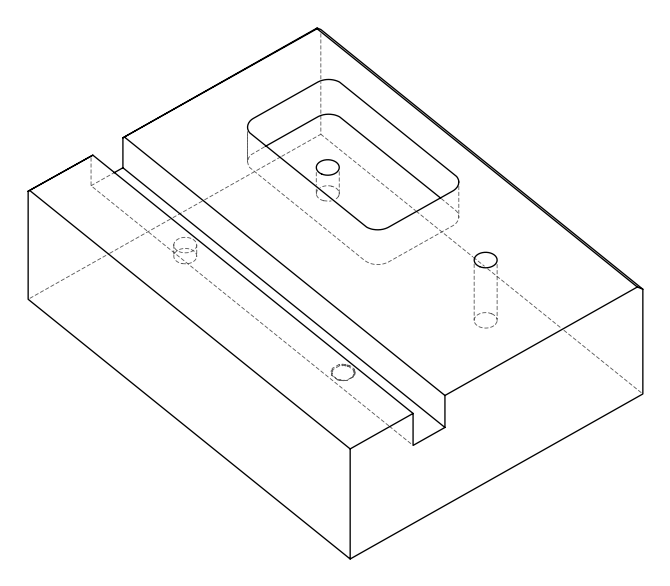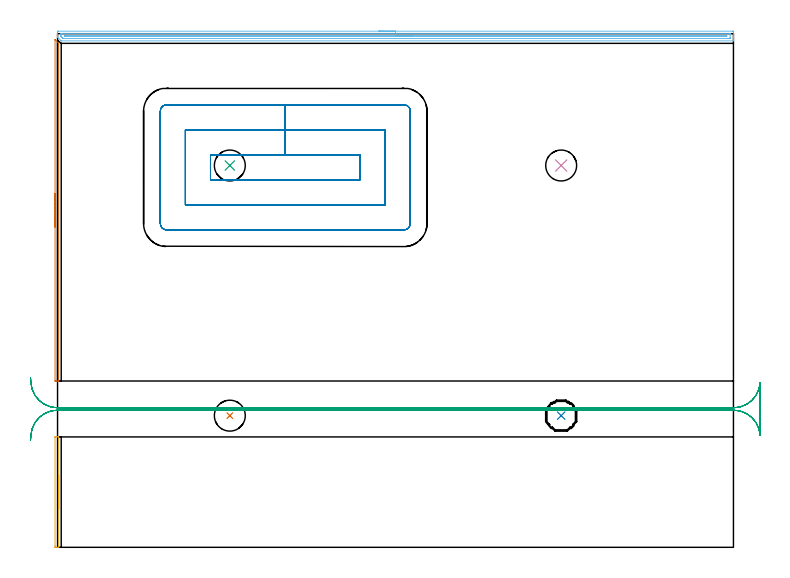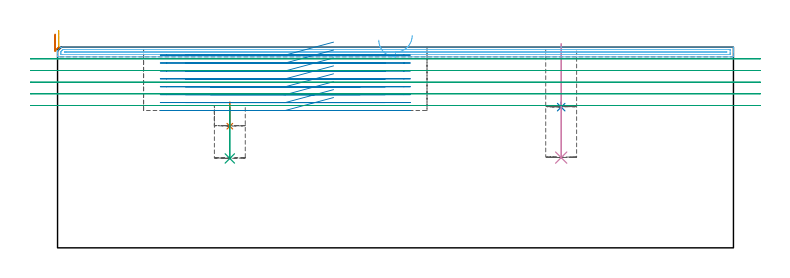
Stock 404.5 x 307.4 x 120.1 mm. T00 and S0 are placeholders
(PLAN: 9 operations, 3 tool changes, 39.5 min)
(1 INDEXABLE_INSERT_DRILL_BLIND_HOLE_FROM_SOLID | STEP1POCKET | NXT0302_008 | 0.07 min | 12633 mm3)
(2 INDEXABLE_INSERT_DRILL_BLIND_HOLE_FROM_SOLID_1 | STEP1POCKET_1 | NXT0302_008 | 0.02 min | 9573 mm3)
(3 INDEXABLE_INSERT_DRILL_BLIND_HOLE_FROM_SOLID_2 | STEP1POCKET_2 | NXT0302_008 | 0.13 min | 17815 mm3)
(4 INDEXABLE_INSERT_DRILL_BLIND_HOLE_FROM_SOLID_3 | STEP1POCKET_3 | NXT0302_008 | 0.27 min | 17678 mm3)
(5 AREA_MILL | FG_CHAMFER_SURFACE | UGT0205_001 | 0.68 min | 166 mm3)
(6 AREA_MILL_1 | FG_CHAMFER_SURFACE_1 | UGT0205_001 | 9.84 min | 6803 mm3)
(7 AREA_MILL_2 | FG_CHAMFER_SURFACE_2 | UGT0205_001 | 1.78 min | 499 mm3)
(8 MILL_RECTANGULAR_POCKET | POCKET_RECTANGULAR_STRAIGHT | UGT0201_094 | Follow Part, ap 5, ae 75% | 17.17 min | 593085 mm3)
(9 MILL_RECTANGULAR_SLOT | SLOT_RECTANGULAR | UGT0201_004 | Follow Part, ap 8, ae 75% | 9.51 min | 452806 mm3)
(TOOL NXT0302_008 | Index. Insert Drill 18.5mm [880-D1850L25-05] | D18.5 PA176 FL93 Z2)
(TOOL UGT0205_001 | Chamfer Mill 20 x 3 x 45 deg. | D20 FL50 Z2)
(TOOL UGT0201_094 | End mill 20 mm | D20 FL38 Z4)
(TOOL UGT0201_004 | End Mill 32 mm | D32 FL53 Z6)
(OP 1 INDEXABLE_INSERT_DRILL_BLIND_HOLE_FROM_SOLID)
G17 G21 G94 G90
T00 M6
G54
G17 G0 G90 X103.1 Y78.8 S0 M3
G43 Z130.1 H1
G94 G81 G98 Z72.8 F250. R87.2
G80
M5
M2
(OP 2 INDEXABLE_INSERT_DRILL_BLIND_HOLE_FROM_SOLID_1)
G17 G21 G94 G90
T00 M6
G54
G17 G0 G90 X301.4 Y78.8 S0 M3
G43 Z130.1 H1
G94 G81 G98 Z84.2 F250. R87.2
G80
M5
M2
(OP 3 INDEXABLE_INSERT_DRILL_BLIND_HOLE_FROM_SOLID_2)
G17 G21 G94 G90
T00 M6
G54
G17 G0 G90 X103.1 Y228.5 S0 M3
G43 Z130.1 H1
G94 G81 G98 Z53.5 F250. R84.2
G80
M5
M2
(OP 4 INDEXABLE_INSERT_DRILL_BLIND_HOLE_FROM_SOLID_3)
G17 G21 G94 G90
T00 M6
G54
G17 G0 G90 X301.4 Y228.5 S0 M3
G43 Z130.1 H1
G94 G81 G98 Z54. F250. R122.1
G80
M5
M2
(OP 5 AREA_MILL)
G17 G21 G94 G90
T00 M6
G54
G17 G0 G90 X0.7 Y43.05 S1061 M3
G43 Z130.1 H0
G94 G1 Y43.012 Z129.228 F250.
Y42.898 Z128.363
Y42.709 Z127.512
Y42.447 Z126.68
Y42.113 Z125.874
Y41.71 Z125.1
Y41.241 Z124.364
Y40.71 Z123.672
Y40.121 Z123.029
Y39.478 Z122.44
Y38.786 Z121.908
Y38.05 Z121.44
Y37.276 Z121.037
Y36.47 Z120.703
Y35.638 Z120.441
Y34.786 Z120.252
Y33.922 Z120.138
Y33.05 Z120.1
Y0.124
X0.697 Y0.01 Z120.089
X0.569 Y0. Z119.967
X-0.019 Z119.38
X-0.781 Z118.618
X-1.121 Z118.276
X-1.266 Y0.001 Z118.13
X-1.492 Y0.003 Z117.904
X-1.495 Y0.007 Z117.902
X-1.499 Y0.124 Z117.901
X-1.5 Y0.81 Z117.9
Y65.651
X-1.499 Y65.975 Z117.901
X-1.495 Y66.093 Z117.902
X-1.493 Y66.097 Z117.904
X-1.266 Y66.099 Z118.13
X-0.781 Y66.1 Z118.618
X-0.019 Z119.38
X0.466 Z119.864
X0.571 Y66.098 Z119.97
X0.697 Y66.09 Z120.089
X0.7 Y65.975 Z120.1
Y33.05
Y32.178 Z120.138
Y31.313 Z120.252
Y30.462 Z120.441
Y29.63 Z120.703
Y28.824 Z121.037
Y28.05 Z121.44
Y27.314 Z121.908
Y26.622 Z122.44
Y25.979 Z123.029
Y25.39 Z123.672
Y24.858 Z124.364
Y24.39 Z125.1
Y23.987 Z125.874
Y23.653 Z126.68
Y23.391 Z127.512
Y23.202 Z128.363
Y23.088 Z129.228
Y23.05 Z130.1
M5
M2
(OP 6 AREA_MILL_1)
G17 G21 G94 G90
T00 M6
G54
G17 G0 G90 X192.25 Y308.9 S1061 M3
G43 Z130.1 H0
Z124.3
G94 G1 X192.288 Z123.428 F250.
X192.402 Z122.564
X192.591 Z121.712
X192.853 Z120.88
X193.187 Z120.074
X193.59 Z119.3
X194.058 Z118.564
X194.59 Z117.872
X195.179 Z117.229
X195.822 Z116.64
X196.514 Z116.108
X197.25 Z115.64
X198.024 Z115.237
X198.83 Z114.903
X199.662 Z114.641
X200.514 Z114.452
X201.378 Z114.338
X202.25 Z114.3
X403.871
X404.168 Y308.898
X404.49 Y308.894 Z114.303
X404.5 Y308.61 Z114.587
Y306. Z117.194
Y305.483 Z117.713
Y305.13 Z118.066
Y304.613 Z118.583
Y304.26 Z118.935
Y303.553 Z119.646
Y303.336 Z119.864
X404.498 Y303.216 Z119.976
X404.49 Y303.103 Z120.088
X404.318 Y303.1 Z120.1
X2.417
X2.205 Y303.104 Z120.089
X2.103 Y303.196 Z120.002
X0.169 Y305.13 Z118.069
X0.002 Y305.294 Z117.898
X0.001 Y305.306 Z117.886
X0. Y305.483 Z117.71
Y305.837 Z117.363
Y306.163 Z117.037
Y306.87 Z116.325
Y308.093 Z115.104
X0.004 Y308.61 Z114.585
X0.01 Y308.893 Z114.302
X0.333 Y308.898 Z114.3
X0.629 Y308.9
X202.25
Y307.486 Z115.714
X402.083 Y307.485 Z115.715
X402.346 Y307.484 Z115.716
X402.446 Y307.481 Z115.719
X402.489 Y307.479 Z115.721
X402.491 Y307.456 Z115.744
X402.498 Y307.337 Z115.863
X402.5 Y306.87 Z116.33
Y306.464 Z116.736
Y305.13 Z118.07
Y304.725 Z118.475
X402.496 Y304.589 Z118.611
X402.493 Y304.541 Z118.659
X402.489 Y304.52 Z118.68
X402.477 Y304.519 Z118.681
X402.4 Y304.517 Z118.683
X402.083 Y304.515 Z118.685
X401.822 Y304.514 Z118.686
X4.205 Y304.515 Z118.685
X3.942 Y304.516 Z118.684
X3.311 Y304.521 Z118.679
X3.228 Y304.533 Z118.667
X3.14 Y304.618 Z118.582
X2.963 Y304.79 Z118.41
X2.62 Y305.13 Z118.07
X2.417 Y305.334 Z117.866
X2.087 Y305.675 Z117.525
X2.01 Y305.759 Z117.441
X2.006 Y305.865 Z117.335
X2.003 Y306. Z117.2
X2. Y306.405 Z116.795
Y306.87 Z116.33
X2.001 Y307.275 Z115.925
X2.004 Y307.411 Z115.789
X2.007 Y307.459 Z115.741
X2.011 Y307.48 Z115.72
X2.023 Y307.481 Z115.719
X2.101 Y307.483 Z115.717
X2.417 Y307.485 Z115.715
X2.678 Y307.486 Z115.714
X202.25
Y306.072 Z117.128
X400.222 Y306.071 Z117.129
X400.295 Y306.07 Z117.13
X400.368 Y306.067 Z117.133
X400.49 Y306.06 Z117.14
X400.492 Y306. Z117.2
X400.49 Y305.952 Z117.248
X400.483 Y305.935 Z117.265
X400.442 Y305.932 Z117.268
X400.368 Y305.929 Z117.271
X5.099
X4.271 Y305.935 Z117.265
X4.205 Y305.994 Z117.206
X4.199 Y306. Z117.2
X4.139 Y306.065 Z117.135
X4.205 Y306.066 Z117.134
X5.026 Y306.071 Z117.129
X202.25 Y306.072 Z117.128
X203.122 Z117.167
X203.986 Z117.28
X204.838 Z117.469
X205.67 Z117.732
X206.476 Z118.065
X207.25 Z118.468
X207.986 Z118.937
X208.678 Z119.468
X209.321 Z120.057
X209.91 Z120.701
X210.442 Z121.393
X210.91 Z122.128
X211.313 Z122.902
X211.647 Z123.708
X211.909 Z124.54
X212.098 Z125.392
X212.212 Z126.257
X212.25 Z127.128
G0 Z130.1
M5
M2
(OP 7 AREA_MILL_2)
G17 G21 G94 G90
T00 M6
G54
G17 G0 G90 X-1.5 Y191.65 S1061 M3
G43 Z130.1 H0
Z127.9
G94 G1 Y191.688 Z127.028 F250.
Y191.802 Z126.164
Y191.991 Z125.312
Y192.253 Z124.48
Y192.587 Z123.674
Y192.99 Z122.9
Y193.458 Z122.164
Y193.99 Z121.472
Y194.579 Z120.829
Y195.222 Z120.24
Y195.914 Z119.708
Y196.65 Z119.24
Y197.424 Z118.837
Y198.23 Z118.503
Y199.062 Z118.241
Y199.914 Z118.052
Y200.778 Z117.938
Y201.65 Z117.9
Y303.645
X-1.496 Y303.733 Z117.903
X-1.491 Y303.781 Z117.904
X-1.365 Y303.665 Z118.034
X0.475 Y301.825 Z119.875
X0.63 Y301.668 Z120.027
X0.696 Y301.595 Z120.089
X0.7 Y301.378 Z120.1
Y99.686
X0.697 Y99.51 Z120.088
X0.605 Y99.504 Z119.997
X0.505 Y99.5 Z119.905
X0.32 Z119.719
X-0.4 Z118.995
X-0.76 Z118.636
X-1.12 Z118.276
X-1.266 Y99.502 Z118.13
X-1.491 Y99.506 Z117.905
X-1.494 Y99.568 Z117.904
X-1.5 Y99.807 Z117.9
Y201.65
Y202.522 Z117.938
Y203.386 Z118.052
Y204.238 Z118.241
Y205.07 Z118.503
Y205.876 Z118.837
Y206.65 Z119.24
Y207.386 Z119.708
Y208.078 Z120.24
Y208.721 Z120.829
Y209.31 Z121.472
Y209.842 Z122.164
Y210.31 Z122.9
Y210.713 Z123.674
Y211.047 Z124.48
Y211.309 Z125.312
Y211.498 Z126.164
Y211.612 Z127.028
Y211.65 Z127.9
G0 Z130.1
M5
M2
(OP 8 MILL_RECTANGULAR_POCKET)
G17 G21 G94 G90
T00 M6
G54
G17 G0 G90 X165.177 Y234.8 S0 M3
G43 Z130.1 H0
Z123.1
G94 G1 X136.3 Z115.362 F250.
X91.5 F500.
Y220.
X181.1
Y234.8
X136.3
Y249.8
X76.5
Y205.
X196.1
Y249.8
X136.3
Y264.8
X65.3
G3 X61.5 Y261. R3.8
G1 Y193.8
G3 X65.3 Y190. R3.8
G1 X207.3
G3 X211.1 Y193.8 R3.8
G1 Y261.
G3 X207.3 Y264.8 R3.8
G1 X136.3
X135.3
G0 X165.177 Y234.8 Z118.362
G1 X136.3 Z110.625 F250.
X91.5 F500.
Y220.
X181.1
Y234.8
X136.3
Y249.8
X76.5
Y205.
X196.1
Y249.8
X136.3
Y264.8
X65.3
G3 X61.5 Y261. R3.8
G1 Y193.8
G3 X65.3 Y190. R3.8
G1 X207.3
G3 X211.1 Y193.8 R3.8
G1 Y261.
G3 X207.3 Y264.8 R3.8
G1 X136.3
X135.3
G0 X165.177 Y234.8 Z113.625
G1 X136.3 Z105.887 F250.
X91.5 F500.
Y220.
X181.1
Y234.8
X136.3
Y249.8
X76.5
Y205.
X196.1
Y249.8
X136.3
Y264.8
X65.3
G3 X61.5 Y261. R3.8
G1 Y193.8
G3 X65.3 Y190. R3.8
G1 X207.3
G3 X211.1 Y193.8 R3.8
G1 Y261.
G3 X207.3 Y264.8 R3.8
G1 X136.3
X135.3
G0 X165.177 Y234.8 Z108.887
G1 X136.3 Z101.15 F250.
X91.5 F500.
Y220.
X181.1
Y234.8
X136.3
Y249.8
X76.5
Y205.
X196.1
Y249.8
X136.3
Y264.8
X65.3
G3 X61.5 Y261. R3.8
G1 Y193.8
G3 X65.3 Y190. R3.8
G1 X207.3
G3 X211.1 Y193.8 R3.8
G1 Y261.
G3 X207.3 Y264.8 R3.8
G1 X136.3
X135.3
G0 X165.177 Y234.8 Z104.15
G1 X136.3 Z96.412 F250.
X91.5 F500.
Y220.
X181.1
Y234.8
X136.3
Y249.8
X76.5
Y205.
X196.1
Y249.8
X136.3
Y264.8
X65.3
G3 X61.5 Y261. R3.8
G1 Y193.8
G3 X65.3 Y190. R3.8
G1 X207.3
G3 X211.1 Y193.8 R3.8
G1 Y261.
G3 X207.3 Y264.8 R3.8
G1 X136.3
X135.3
G0 X165.177 Y234.8 Z99.412
G1 X136.3 Z91.675 F250.
X91.5 F500.
Y220.
X181.1
Y234.8
X136.3
Y249.8
X76.5
Y205.
X196.1
Y249.8
X136.3
Y264.8
X65.3
G3 X61.5 Y261. R3.8
G1 Y193.8
G3 X65.3 Y190. R3.8
G1 X207.3
G3 X211.1 Y193.8 R3.8
G1 Y261.
G3 X207.3 Y264.8 R3.8
G1 X136.3
X135.3
G0 X165.177 Y234.8 Z94.675
G1 X136.3 Z86.937 F250.
X91.5 F500.
Y220.
X181.1
Y234.8
X136.3
Y249.8
X76.5
Y205.
X196.1
Y249.8
X136.3
Y264.8
X65.3
G3 X61.5 Y261. R3.8
G1 Y193.8
G3 X65.3 Y190. R3.8
G1 X207.3
G3 X211.1 Y193.8 R3.8
G1 Y261.
G3 X207.3 Y264.8 R3.8
G1 X136.3
X135.3
G0 X165.177 Y234.8 Z89.937
G1 X136.3 Z82.2 F250.
X91.5 F500.
Y220.
X181.1
Y234.8
X136.3
Y249.8
X76.5
Y205.
X196.1
Y249.8
X136.3
Y264.8
X65.3
G3 X61.5 Y261. R3.8
G1 Y193.8
G3 X65.3 Y190. R3.8
G1 X207.3
G3 X211.1 Y193.8 R3.8
G1 Y261.
G3 X207.3 Y264.8 R3.8
G1 X136.3
X135.3
G0 Z130.1
M5
M2
(OP 9 MILL_RECTANGULAR_SLOT)
G17 G21 G94 G90
T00 M6
G54
G17 G0 G90 X-16.154 Y64.085 S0 M3
G43 Z130.1 H0
Z113.12
G94 G1 X-15.97 Y67.079 F250.
G2 X0. Y82.1 R16. F500.
G1 X404.5
G2 X420.47 Y67.079 R16.
G1 X420.5
Y98.521
X420.47
G2 X404.5 Y83.5 R16.
G1 X0.
G2 X-15.97 Y98.521 R16.
G1 X-16.154 Y101.515 F250.
G0 Y64.085 Z106.14
G1 X-15.97 Y67.079
G2 X0. Y82.1 R16. F500.
G1 X404.5
G2 X420.47 Y67.079 R16.
G1 X420.5
Y98.521
X420.47
G2 X404.5 Y83.5 R16.
G1 X0.
G2 X-15.97 Y98.521 R16.
G1 X-16.154 Y101.515 F250.
G0 Y64.085 Z99.16
G1 X-15.97 Y67.079
G2 X0. Y82.1 R16. F500.
G1 X404.5
G2 X420.47 Y67.079 R16.
G1 X420.5
Y98.521
X420.47
G2 X404.5 Y83.5 R16.
G1 X0.
G2 X-15.97 Y98.521 R16.
G1 X-16.154 Y101.515 F250.
G0 Y64.085 Z92.18
G1 X-15.97 Y67.079
G2 X0. Y82.1 R16. F500.
G1 X404.5
G2 X420.47 Y67.079 R16.
G1 X420.5
Y98.521
X420.47
G2 X404.5 Y83.5 R16.
G1 X0.
G2 X-15.97 Y98.521 R16.
G1 X-16.154 Y101.515 F250.
G0 Y64.085 Z85.2
G1 X-15.97 Y67.079
G2 X0. Y82.1 R16. F500.
G1 X404.5
G2 X420.47 Y67.079 R16.
G1 X420.5
Y98.521
X420.47
G2 X404.5 Y83.5 R16.
G1 X0.
G2 X-15.97 Y98.521 R16.
G1 X-16.154 Y101.515 F250.
G0 Z130.1
M5
M2
